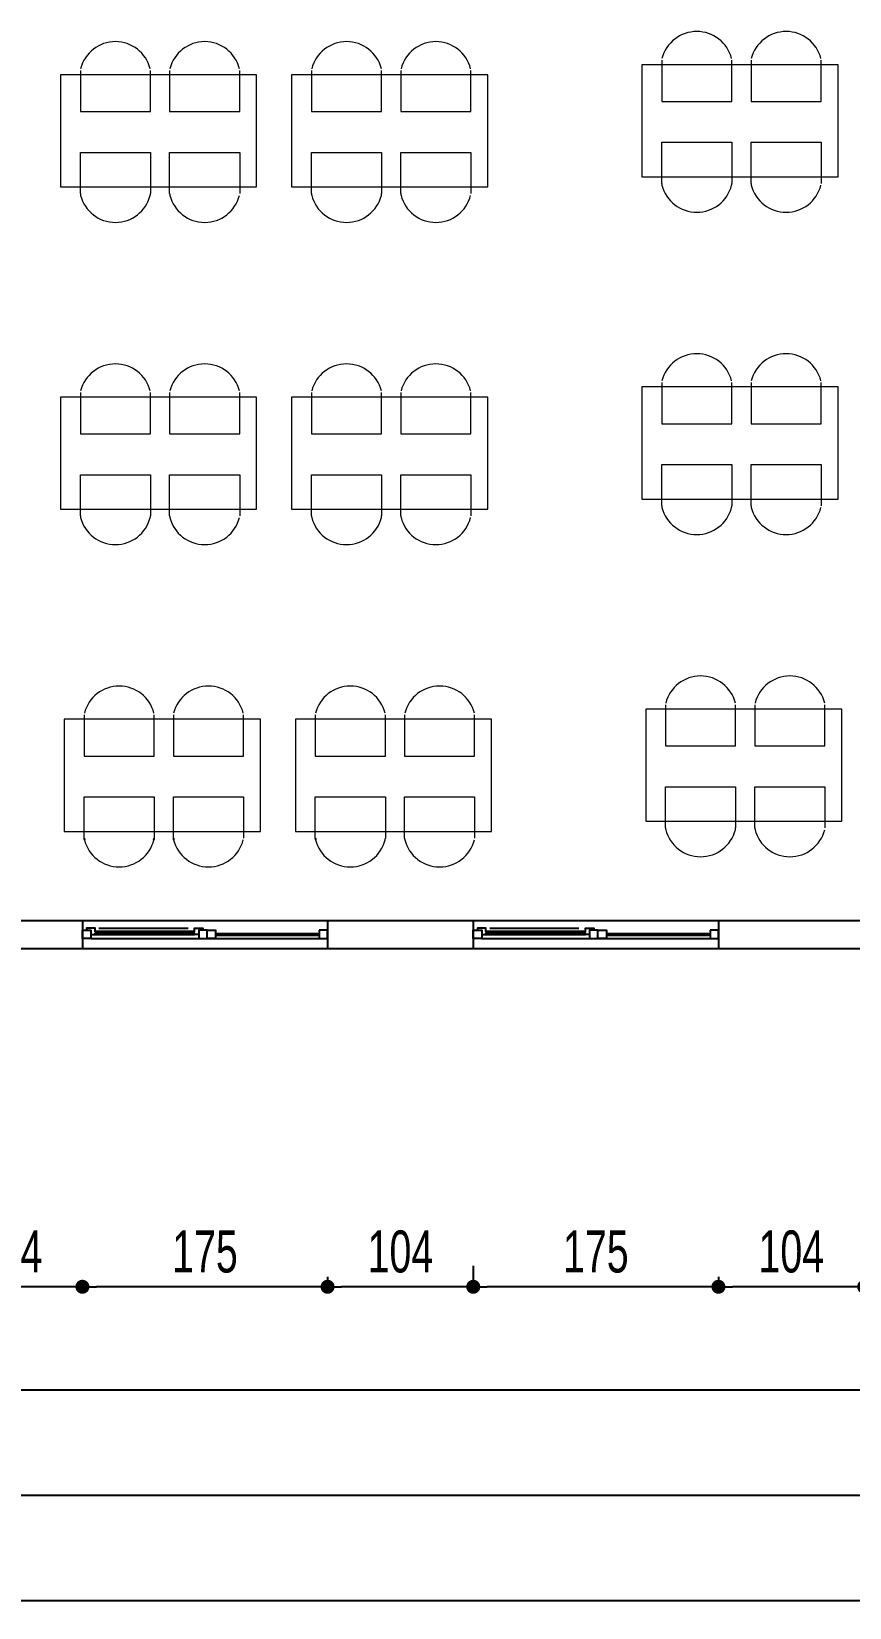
# Model space of a CAD drawing. Header units: millimetres. Extents: x 322668 to 332469, y 13187 to 20117.
# Drawn here: x 324888 to 325472, y 14423 to 15547 of the extents above; entities that cross this region are included whole.
import ezdxf

# ---------------------------------------------------------------- set-up
doc = ezdxf.new("R2010")
doc.units = ezdxf.units.MM
doc.header["$LTSCALE"] = 50
doc.header["$MEASUREMENT"] = 0
doc.header["$PDMODE"] = 3
doc.header["$PDSIZE"] = -0.5
doc.layers.get('0').update_dxf_attribs({"linetype": 'CONTINUOUS'})
doc.layers.get('DEFPOINTS').update_dxf_attribs({"linetype": 'CONTINUOUS'})
for name, color, linetype in [('alüminyum', 30, 'CONTINUOUS'), ('CAM-PL', 142, 'CONTINUOUS'), ('MIM_DUVAR', 4, 'CONTINUOUS'), ('MIM_GOR', 254, 'CONTINUOUS'), ('MIM_OLCU-DIS', 1, 'CONTINUOUS')]:
    doc.layers.add(name, color=color, linetype=linetype)
doc.layers.add('MIM_TEFRIS', color=31, linetype='CONTINUOUS', lineweight=5)
doc.styles.add('OLCU', font='TSIMPLEX.SHX', dxfattribs={"width": 0.7})
doc.dimstyles.new('200-OLCU-DIŞ', dxfattribs={"dimtxt": 30, "dimasz": 10, "dimexe": 0, "dimexo": 0, "dimgap": 10, "dimtad": 1, "dimdec": 1, "dimdsep": 46, "dimtxsty": 'OLCU', "dimblk1": 'DOT', "dimblk2": 'DOT', "dimsah": 1, "dimcen": 0, "dimclrd": 7, "dimclre": 7, "dimclrt": 4, "dimadec": 0, "dimazin": 0, "dimtfac": 1, "dimtdec": 1, "dimtix": 1, "dimtmove": 2, "dimatfit": 3, "dimldrblk": 'DOT', "dimfxl": 0, "dimtolj": 1, "dimarcsym": 0})

# ---------------------------------------------------------------- blocks, each defined once
blk = doc.blocks.new('_DOT')
at = {"color": 0, "linetype": 'ByBlock'}
blk.add_line((-0.5, 0), (-1, 0), dxfattribs=at)
at = {"color": 0, "linetype": 'ByBlock', "const_width": 0.5}
blk.add_lwpolyline([(-0.25, 0, 1), (0.25, 0, 1)], format="xyb", close=True, dxfattribs=at)
blk = doc.blocks.new('*D183')
at = {"layer": 'DEFPOINTS', "color": 0}
for p in [(325378.6, 14893, -1359.9), (325482.6, 14893, -601.2), (325378.6, 14651.5)]:
    blk.add_point(p, dxfattribs=at)
at = {"layer": 'MIM_OLCU-DIS', "color": 7, "lineweight": -2}
for p, q in [((325378.6, 14658.5), (325378.6, 14651.5)), ((325482.6, 14666.4), (325482.6, 14651.5)), ((325472.6, 14651.5), (325388.6, 14651.5))]:
    blk.add_line(p, q, dxfattribs=at)
at = {"layer": 'MIM_OLCU-DIS', "color": 7, "lineweight": -2, "xscale": 10, "yscale": 10, "zscale": 10, "rotation": 180}
blk.add_blockref('_DOT', (325378.6, 14651.5), dxfattribs=at)
at = {"layer": 'MIM_OLCU-DIS', "color": 7, "lineweight": -2, "xscale": 10, "yscale": 10, "zscale": 10}
blk.add_blockref('_DOT', (325482.6, 14651.5), dxfattribs=at)
at = {"layer": 'MIM_OLCU-DIS', "color": 4, "insert": (325430.6, 14676.5), "char_height": 30, "attachment_point": 5, "style": 'OLCU'}
blk.add_mtext('\\A1;104', dxfattribs=at)
blk = doc.blocks.new('*D184')
at = {"layer": 'DEFPOINTS', "color": 0}
for p in [(325203.6, 14893, -601.2), (325378.6, 14893, -1359.9), (325203.6, 14651.5)]:
    blk.add_point(p, dxfattribs=at)
at = {"layer": 'MIM_OLCU-DIS', "color": 7, "lineweight": -2}
for p, q in [((325203.6, 14666.4), (325203.6, 14651.5)), ((325378.6, 14658.5), (325378.6, 14651.5)), ((325368.6, 14651.5), (325213.6, 14651.5))]:
    blk.add_line(p, q, dxfattribs=at)
at = {"layer": 'MIM_OLCU-DIS', "color": 7, "lineweight": -2, "xscale": 10, "yscale": 10, "zscale": 10, "rotation": 180}
blk.add_blockref('_DOT', (325203.6, 14651.5), dxfattribs=at)
at = {"layer": 'MIM_OLCU-DIS', "color": 7, "lineweight": -2, "xscale": 10, "yscale": 10, "zscale": 10}
blk.add_blockref('_DOT', (325378.6, 14651.5), dxfattribs=at)
at = {"layer": 'MIM_OLCU-DIS', "color": 4, "insert": (325291.1, 14676.5), "char_height": 30, "attachment_point": 5, "style": 'OLCU'}
blk.add_mtext('\\A1;175', dxfattribs=at)
blk = doc.blocks.new('*D185')
at = {"layer": 'DEFPOINTS', "color": 0}
for p in [(325099.6, 14893, -1359.9), (325203.6, 14893, -601.2), (325099.6, 14651.5)]:
    blk.add_point(p, dxfattribs=at)
at = {"layer": 'MIM_OLCU-DIS', "color": 7, "lineweight": -2}
for p, q in [((325099.6, 14658.5), (325099.6, 14651.5)), ((325203.6, 14666.4), (325203.6, 14651.5)), ((325193.6, 14651.5), (325109.6, 14651.5))]:
    blk.add_line(p, q, dxfattribs=at)
at = {"layer": 'MIM_OLCU-DIS', "color": 7, "lineweight": -2, "xscale": 10, "yscale": 10, "zscale": 10, "rotation": 180}
blk.add_blockref('_DOT', (325099.6, 14651.5), dxfattribs=at)
at = {"layer": 'MIM_OLCU-DIS', "color": 7, "lineweight": -2, "xscale": 10, "yscale": 10, "zscale": 10}
blk.add_blockref('_DOT', (325203.6, 14651.5), dxfattribs=at)
at = {"layer": 'MIM_OLCU-DIS', "color": 4, "insert": (325151.6, 14676.5), "char_height": 30, "attachment_point": 5, "style": 'OLCU'}
blk.add_mtext('\\A1;104', dxfattribs=at)
blk = doc.blocks.new('*D186')
at = {"layer": 'DEFPOINTS', "color": 0}
for p in [(324924.6, 14893, -2118.7), (325099.6, 14893, -1359.9), (324924.6, 14651.5)]:
    blk.add_point(p, dxfattribs=at)
at = {"layer": 'MIM_OLCU-DIS', "color": 7, "lineweight": -2}
for p, q in [((325099.6, 14658.5), (325099.6, 14651.5)), ((324924.6, 14656), (324924.6, 14651.5)), ((325089.6, 14651.5), (324934.6, 14651.5))]:
    blk.add_line(p, q, dxfattribs=at)
at = {"layer": 'MIM_OLCU-DIS', "color": 7, "lineweight": -2, "xscale": 10, "yscale": 10, "zscale": 10, "rotation": 180}
blk.add_blockref('_DOT', (324924.6, 14651.5), dxfattribs=at)
at = {"layer": 'MIM_OLCU-DIS', "color": 7, "lineweight": -2, "xscale": 10, "yscale": 10, "zscale": 10}
blk.add_blockref('_DOT', (325099.6, 14651.5), dxfattribs=at)
at = {"layer": 'MIM_OLCU-DIS', "color": 4, "insert": (325012.1, 14676.5), "char_height": 30, "attachment_point": 5, "style": 'OLCU'}
blk.add_mtext('\\A1;175', dxfattribs=at)
blk = doc.blocks.new('*D187')
at = {"layer": 'DEFPOINTS', "color": 0}
for p in [(324820.6, 14893, -2118.7), (324924.6, 14893, -2118.7), (324820.6, 14651.5)]:
    blk.add_point(p, dxfattribs=at)
at = {"layer": 'MIM_OLCU-DIS', "color": 7, "lineweight": -2}
for p, q in [((324820.6, 14656), (324820.6, 14651.5)), ((324914.6, 14651.5), (324830.6, 14651.5)), ((324924.6, 14656), (324924.6, 14651.5))]:
    blk.add_line(p, q, dxfattribs=at)
at = {"layer": 'MIM_OLCU-DIS', "color": 7, "lineweight": -2, "xscale": 10, "yscale": 10, "zscale": 10, "rotation": 180}
blk.add_blockref('_DOT', (324820.6, 14651.5), dxfattribs=at)
at = {"layer": 'MIM_OLCU-DIS', "color": 7, "lineweight": -2, "xscale": 10, "yscale": 10, "zscale": 10}
blk.add_blockref('_DOT', (324924.6, 14651.5), dxfattribs=at)
at = {"layer": 'MIM_OLCU-DIS', "color": 4, "insert": (324872.6, 14676.5), "char_height": 30, "attachment_point": 5, "style": 'OLCU'}
blk.add_mtext('\\A1;104', dxfattribs=at)
blk = doc.blocks.new('*D195')
at = {"layer": 'DEFPOINTS', "color": 0}
for p in [(324189.6, 14893), (324189.6, 14577.6), (327588.5, 14577.6, -702)]:
    blk.add_point(p, dxfattribs=at)
at = {"layer": 'MIM_OLCU-DIS', "color": 7, "lineweight": -2}
for p, q in [((324189.6, 14617.6), (324189.6, 14577.6)), ((327578.5, 14577.6), (324199.6, 14577.6))]:
    blk.add_line(p, q, dxfattribs=at)
at = {"layer": 'MIM_OLCU-DIS', "color": 7, "lineweight": -2, "xscale": 10, "yscale": 10, "zscale": 10, "rotation": 180}
blk.add_blockref('_DOT', (324189.6, 14577.6), dxfattribs=at)
at = {"layer": 'MIM_OLCU-DIS', "color": 7, "lineweight": -2, "xscale": 10, "yscale": 10, "zscale": 10}
blk.add_blockref('_DOT', (327588.5, 14577.6), dxfattribs=at)
at = {"layer": 'MIM_OLCU-DIS', "color": 4, "insert": (325889.1, 14602.6), "char_height": 30, "attachment_point": 5, "style": 'OLCU'}
blk.add_mtext('\\A1;3398.9', dxfattribs=at)
blk = doc.blocks.new('*D201')
at = {"layer": 'DEFPOINTS', "color": 0}
for p in [(324734.6, 14616.1, -96.8), (327038.6, 14615.8, -97.5), (324734.6, 14502.6)]:
    blk.add_point(p, dxfattribs=at)
at = {"layer": 'MIM_OLCU-DIS', "color": 7, "lineweight": -2}
for p, q in [((324734.6, 14533), (324734.6, 14502.6)), ((327038.6, 14532.9), (327038.6, 14502.6)), ((327028.6, 14502.6), (324744.6, 14502.6))]:
    blk.add_line(p, q, dxfattribs=at)
at = {"layer": 'MIM_OLCU-DIS', "color": 7, "lineweight": -2, "xscale": 10, "yscale": 10, "zscale": 10, "rotation": 180}
blk.add_blockref('_DOT', (324734.6, 14502.6), dxfattribs=at)
at = {"layer": 'MIM_OLCU-DIS', "color": 7, "lineweight": -2, "xscale": 10, "yscale": 10, "zscale": 10}
blk.add_blockref('_DOT', (327038.6, 14502.6), dxfattribs=at)
at = {"layer": 'MIM_OLCU-DIS', "color": 4, "insert": (325886.6, 14527.6), "char_height": 30, "attachment_point": 5, "style": 'OLCU'}
blk.add_mtext('\\A1;2304', dxfattribs=at)
blk = doc.blocks.new('*D203')
at = {"layer": 'DEFPOINTS', "color": 0}
for p in [(329627.6, 15078, -67.5), (324189.6, 14893), (329627.6, 14427.6)]:
    blk.add_point(p, dxfattribs=at)
at = {"layer": 'MIM_OLCU-DIS', "color": 7, "lineweight": -2}
for p, q in [((324189.6, 14467.6), (324189.6, 14427.6)), ((329627.6, 14467.4), (329627.6, 14427.6)), ((324199.6, 14427.6), (329617.6, 14427.6))]:
    blk.add_line(p, q, dxfattribs=at)
at = {"layer": 'MIM_OLCU-DIS', "color": 7, "lineweight": -2, "xscale": 10, "yscale": 10, "zscale": 10, "rotation": 180}
blk.add_blockref('_DOT', (324189.6, 14427.6), dxfattribs=at)
at = {"layer": 'MIM_OLCU-DIS', "color": 7, "lineweight": -2, "xscale": 10, "yscale": 10, "zscale": 10}
blk.add_blockref('_DOT', (329627.6, 14427.6), dxfattribs=at)
at = {"layer": 'MIM_OLCU-DIS', "color": 4, "insert": (326908.6, 14452.6), "char_height": 30, "attachment_point": 5, "style": 'OLCU'}
blk.add_mtext('\\A1;5438', dxfattribs=at)

msp = doc.modelspace()

# ---------------------------------------------------------------- linework, layer by layer
at = {"color": 6}
for centre, start, end in [((324930.85, 14971.76), 180, 194.30577), ((324970.85, 14971.76), 345.69423, 0), ((324994.59, 14971.76), 180, 194.30577), ((325095.85, 14971.76), 180, 194.30577)]:
    msp.add_arc(centre, 5, start, end, dxfattribs=at)
at = {"layer": 'alüminyum'}
for p, q in [((324936.32, 14907.5, -601.15), (325000.03, 14907.5, -601.15)), ((325099.61, 14906, -601.15), (325093.61, 14906, -601.15)), ((325093.61, 14906, -601.15), (325093.61, 14900, -601.15)), ((325099.61, 14906, -601.15), (325093.61, 14906, -601.15)), ((325093.61, 14906, -601.15), (325093.61, 14900, -601.15)), ((325099.61, 14900, -601.15), (325099.61, 14906, -601.15)), ((325099.61, 14900, -601.15), (325099.61, 14906, -601.15)), ((325215.32, 14907.5, -601.15), (325279.03, 14907.5, -601.15)), ((325378.61, 14906, -601.15), (325372.61, 14906, -601.15)), ((325372.61, 14906, -601.15), (325372.61, 14900, -601.15)), ((325378.61, 14906, -601.15), (325372.61, 14906, -601.15)), ((325372.61, 14906, -601.15), (325372.61, 14900, -601.15)), ((325378.61, 14900, -601.15), (325378.61, 14906, -601.15)), ((325378.61, 14900, -601.15), (325378.61, 14906, -601.15)), ((324930.61, 14900, -601.15), (325093.61, 14900, -601.15)), ((324933.61, 14903, -601.15), (325004.61, 14903, -601.15)), ((325092.61, 14902.5, -601.15), (325092.61, 14903.5, -601.15)), ((325092.61, 14903.5, -601.15), (325093.61, 14903.5, -601.15)), ((325092.61, 14902.5, -601.15), (325092.61, 14903.5, -601.15)), ((325092.61, 14903.5, -601.15), (325093.61, 14903.5, -601.15)), ((325093.61, 14902.5, -601.15), (325092.61, 14902.5, -601.15)), ((325093.61, 14902.5, -601.15), (325092.61, 14902.5, -601.15)), ((325093.61, 14903.5, -601.15), (325093.61, 14902.5, -601.15)), ((325093.61, 14903.5, -601.15), (325093.61, 14902.5, -601.15)), ((325093.61, 14900, -601.15), (325099.61, 14900, -601.15)), ((325093.61, 14900, -601.15), (325099.61, 14900, -601.15)), ((325209.61, 14900, -601.15), (325372.61, 14900, -601.15)), ((325212.61, 14903, -601.15), (325283.61, 14903, -601.15)), ((325371.61, 14902.5, -601.15), (325371.61, 14903.5, -601.15)), ((325371.61, 14903.5, -601.15), (325372.61, 14903.5, -601.15)), ((325371.61, 14902.5, -601.15), (325371.61, 14903.5, -601.15)), ((325371.61, 14903.5, -601.15), (325372.61, 14903.5, -601.15)), ((325372.61, 14902.5, -601.15), (325371.61, 14902.5, -601.15)), ((325372.61, 14902.5, -601.15), (325371.61, 14902.5, -601.15)), ((325372.61, 14903.5, -601.15), (325372.61, 14902.5, -601.15)), ((325372.61, 14903.5, -601.15), (325372.61, 14902.5, -601.15)), ((325372.61, 14900, -601.15), (325378.61, 14900, -601.15)), ((325372.61, 14900, -601.15), (325378.61, 14900, -601.15))]:
    msp.add_line(p, q, dxfattribs=at)
at = {"layer": 'alüminyum', "elevation": -1682.5}
for points in [[(324924.61, 14906), (324930.61, 14906), (324930.61, 14900), (324924.61, 14900)], [(324924.61, 14906), (324930.61, 14906), (324930.61, 14900), (324924.61, 14900)], [(325013.61, 14906), (325007.61, 14906), (325007.61, 14900), (325013.61, 14900)], [(325013.61, 14906), (325007.61, 14906), (325007.61, 14900), (325013.61, 14900)], [(325013.61, 14906), (325019.61, 14906), (325019.61, 14900), (325013.61, 14900)], [(325013.61, 14906), (325019.61, 14906), (325019.61, 14900), (325013.61, 14900)], [(325203.61, 14906), (325209.61, 14906), (325209.61, 14900), (325203.61, 14900)], [(325203.61, 14906), (325209.61, 14906), (325209.61, 14900), (325203.61, 14900)], [(325292.61, 14906), (325286.61, 14906), (325286.61, 14900), (325292.61, 14900)], [(325292.61, 14906), (325286.61, 14906), (325286.61, 14900), (325292.61, 14900)], [(325292.61, 14906), (325298.61, 14906), (325298.61, 14900), (325292.61, 14900)], [(325292.61, 14906), (325298.61, 14906), (325298.61, 14900), (325292.61, 14900)], [(325019.61, 14903.5), (325019.61, 14902.5), (325020.61, 14902.5), (325020.61, 14903.5)], [(325298.61, 14903.5), (325298.61, 14902.5), (325299.61, 14902.5), (325299.61, 14903.5)]]:
    msp.add_lwpolyline(points, close=True, dxfattribs=at)
at = {"layer": 'alüminyum', "elevation": -601.15}
for points in [[(324930.61, 14906), (324930.61, 14903), (324933.61, 14903), (324933.61, 14904), (324934.61, 14904), (324934.61, 14905), (324933.61, 14905), (324933.61, 14907.5), (324927.61, 14907.5), (324927.61, 14906), (324930.61, 14906)], [(325007.61, 14906), (325007.61, 14903), (325004.61, 14903), (325004.61, 14904), (325003.61, 14904), (325003.61, 14905), (325004.61, 14905), (325004.61, 14907.5), (325010.61, 14907.5), (325010.61, 14906), (325007.61, 14906)], [(325209.61, 14906), (325209.61, 14903), (325212.61, 14903), (325212.61, 14904), (325213.61, 14904), (325213.61, 14905), (325212.61, 14905), (325212.61, 14907.5), (325206.61, 14907.5), (325206.61, 14906), (325209.61, 14906)], [(325286.61, 14906), (325286.61, 14903), (325283.61, 14903), (325283.61, 14904), (325282.61, 14904), (325282.61, 14905), (325283.61, 14905), (325283.61, 14907.5), (325289.61, 14907.5), (325289.61, 14906), (325286.61, 14906)]]:
    msp.add_lwpolyline(points, dxfattribs=at)
at = {"layer": 'CAM-PL'}
for p, q in [((325092.61, 14903.5, -601.15), (325020.61, 14903.5, -601.15)), ((325020.61, 14903.5, -601.15), (325020.61, 14902.5, -601.15)), ((325020.61, 14902.5, -601.15), (325092.61, 14902.5, -601.15)), ((325092.61, 14902.5, -601.15), (325092.61, 14903.5, -601.15)), ((325371.61, 14903.5, -601.15), (325299.61, 14903.5, -601.15)), ((325299.61, 14903.5, -601.15), (325299.61, 14902.5, -601.15)), ((325299.61, 14902.5, -601.15), (325371.61, 14902.5, -601.15)), ((325371.61, 14902.5, -601.15), (325371.61, 14903.5, -601.15))]:
    msp.add_line(p, q, dxfattribs=at)
at = {"layer": 'CAM-PL', "elevation": -1682.5}
for points in [[(325003.61, 14904), (325003.61, 14905), (324934.61, 14905), (324934.61, 14904)], [(325282.61, 14904), (325282.61, 14905), (325213.61, 14905), (325213.61, 14904)]]:
    msp.add_lwpolyline(points, close=True, dxfattribs=at)
at = {"layer": 'MIM_DUVAR', "color": 22}
for p, q in [((324820.61, 14913, -291.34), (324924.61, 14913, -340.93)), ((325099.61, 14913, -424.38), (325203.61, 14913, -473.97)), ((325378.61, 14913, -557.42), (325482.61, 14913, -607.01)), ((324820.61, 14893, -297.09), (324924.61, 14893, -346.06)), ((325099.61, 14893, -428.45), (325203.61, 14893, -477.42)), ((325378.61, 14893, -559.81), (325482.61, 14893, -608.78))]:
    msp.add_line(p, q, dxfattribs=at)
at = {"layer": 'MIM_DUVAR'}
for p, q in [((324924.61, 14913, -601.15), (324924.61, 14893, -601.15)), ((324924.61, 14913, -1359.93), (324924.61, 14893, -2118.71)), ((324924.61, 14913, -601.15), (324924.61, 14893, -601.15)), ((325099.61, 14913, -601.15), (325099.61, 14893, -1359.93)), ((325099.61, 14913, -601.15), (325099.61, 14893, -1359.93)), ((325203.61, 14913, -601.15), (325203.61, 14893, -601.15)), ((325203.61, 14913, -601.15), (325203.61, 14893, -1359.93)), ((325203.61, 14913, -601.15), (325203.61, 14893, -601.15)), ((325378.61, 14913, -601.15), (325378.61, 14893, -1359.93)), ((325378.61, 14913, -601.15), (325378.61, 14893, -1359.93))]:
    msp.add_line(p, q, dxfattribs=at)
at = {"layer": 'MIM_GOR'}
for p, q in [((324924.61, 14913, -612.19), (325099.61, 14913, -612.19)), ((325203.61, 14913, -612.19), (325378.61, 14913, -612.19)), ((324924.61, 14893, -612.19), (325099.61, 14893, -612.19)), ((325203.61, 14893, -612.19), (325378.61, 14893, -612.19))]:
    msp.add_line(p, q, dxfattribs=at)
at = {"layer": 'MIM_TEFRIS'}
for points in [[(325463.95, 15443.79), (325463.95, 15523.79), (325323.95, 15523.79), (325323.95, 15443.79)], [(325048.95, 15436.56), (325048.95, 15516.56), (324908.95, 15516.56), (324908.95, 15436.56)], [(325213.95, 15436.56), (325213.95, 15516.56), (325073.95, 15516.56), (325073.95, 15436.56)], [(325463.95, 15213.79), (325463.95, 15293.79), (325323.95, 15293.79), (325323.95, 15213.79)], [(325048.95, 15206.56), (325048.95, 15286.56), (324908.95, 15286.56), (324908.95, 15206.56)], [(325213.95, 15206.56), (325213.95, 15286.56), (325073.95, 15286.56), (325073.95, 15206.56)], [(325466.66, 14983.79), (325466.66, 15063.79), (325326.66, 15063.79), (325326.66, 14983.79)], [(325051.66, 14976.56), (325051.66, 15056.56), (324911.66, 15056.56), (324911.66, 14976.56)], [(325216.66, 14976.56), (325216.66, 15056.56), (325076.66, 15056.56), (325076.66, 14976.56)]]:
    msp.add_lwpolyline(points, close=True, dxfattribs=at)
for points in [[(325338.15, 15526.94), (325338.15, 15497.53), (325388.15, 15497.53), (325388.15, 15526.94)], [(325401.88, 15526.94), (325401.88, 15497.53), (325451.88, 15497.53), (325451.88, 15526.94)], [(324923.15, 15519.71), (324923.15, 15490.3), (324973.15, 15490.3), (324973.15, 15519.71)], [(324986.88, 15519.71), (324986.88, 15490.3), (325036.88, 15490.3), (325036.88, 15519.71)], [(325088.15, 15519.71), (325088.15, 15490.3), (325138.15, 15490.3), (325138.15, 15519.71)], [(325151.88, 15519.71), (325151.88, 15490.3), (325201.88, 15490.3), (325201.88, 15519.71)], [(325338.15, 15438.99), (325338.15, 15468.39), (325388.15, 15468.39), (325388.15, 15438.99)], [(325401.88, 15438.99), (325401.88, 15468.39), (325451.88, 15468.39), (325451.88, 15438.99)], [(324923.15, 15431.76), (324923.15, 15461.16), (324973.15, 15461.16), (324973.15, 15431.76)], [(324986.88, 15431.76), (324986.88, 15461.16), (325036.88, 15461.16), (325036.88, 15431.76)], [(325088.15, 15431.76), (325088.15, 15461.16), (325138.15, 15461.16), (325138.15, 15431.76)], [(325151.88, 15431.76), (325151.88, 15461.16), (325201.88, 15461.16), (325201.88, 15431.76)], [(324923.15, 15289.71), (324923.15, 15260.3), (324973.15, 15260.3), (324973.15, 15289.71)], [(324986.88, 15289.71), (324986.88, 15260.3), (325036.88, 15260.3), (325036.88, 15289.71)], [(325088.15, 15289.71), (325088.15, 15260.3), (325138.15, 15260.3), (325138.15, 15289.71)], [(325151.88, 15289.71), (325151.88, 15260.3), (325201.88, 15260.3), (325201.88, 15289.71)], [(325338.15, 15296.94), (325338.15, 15267.53), (325388.15, 15267.53), (325388.15, 15296.94)], [(325401.88, 15296.94), (325401.88, 15267.53), (325451.88, 15267.53), (325451.88, 15296.94)], [(324923.15, 15201.76), (324923.15, 15231.16), (324973.15, 15231.16), (324973.15, 15201.76)], [(324986.88, 15201.76), (324986.88, 15231.16), (325036.88, 15231.16), (325036.88, 15201.76)], [(325088.15, 15201.76), (325088.15, 15231.16), (325138.15, 15231.16), (325138.15, 15201.76)], [(325151.88, 15201.76), (325151.88, 15231.16), (325201.88, 15231.16), (325201.88, 15201.76)], [(325338.15, 15208.99), (325338.15, 15238.39), (325388.15, 15238.39), (325388.15, 15208.99)], [(325401.88, 15208.99), (325401.88, 15238.39), (325451.88, 15238.39), (325451.88, 15208.99)], [(325340.85, 15066.94), (325340.85, 15037.53), (325390.85, 15037.53), (325390.85, 15066.94)], [(325404.59, 15066.94), (325404.59, 15037.53), (325454.59, 15037.53), (325454.59, 15066.94)], [(324925.85, 15059.71), (324925.85, 15030.3), (324975.85, 15030.3), (324975.85, 15059.71)], [(324989.59, 15059.71), (324989.59, 15030.3), (325039.59, 15030.3), (325039.59, 15059.71)], [(325090.85, 15059.71), (325090.85, 15030.3), (325140.85, 15030.3), (325140.85, 15059.71)], [(325154.59, 15059.71), (325154.59, 15030.3), (325204.59, 15030.3), (325204.59, 15059.71)], [(325340.85, 14978.99), (325340.85, 15008.39), (325390.85, 15008.39), (325390.85, 14978.99)], [(325404.59, 14978.99), (325404.59, 15008.39), (325454.59, 15008.39), (325454.59, 14978.99)], [(324925.85, 14971.76), (324925.85, 15001.16), (324975.85, 15001.16), (324975.85, 14971.76)], [(324989.59, 14971.76), (324989.59, 15001.16), (325039.59, 15001.16), (325039.59, 14971.76)], [(325090.85, 14971.76), (325090.85, 15001.16), (325140.85, 15001.16), (325140.85, 14971.76)], [(325154.59, 14971.76), (325154.59, 15001.16), (325204.59, 15001.16), (325204.59, 14971.76)]]:
    msp.add_lwpolyline(points, dxfattribs=at)
for centre, radius, start, end in [((325363.15, 15521.84), 25.64, 14.30577, 165.69423), ((325426.88, 15521.84), 25.64, 14.30577, 165.69423), ((324948.15, 15514.61), 25.64, 14.30577, 165.69423), ((325011.88, 15514.61), 25.64, 14.30577, 165.69423), ((325113.15, 15514.61), 25.64, 14.30577, 165.69423), ((325176.88, 15514.61), 25.64, 14.30577, 165.69423), ((325343.15, 15438.99), 5, 180, 194.30577), ((325363.15, 15444.09), 25.64, 194.30577, 345.69423), ((325383.15, 15438.99), 5, 345.69423, 0), ((325406.88, 15438.99), 5, 180, 194.30577), ((325426.88, 15444.09), 25.64, 194.30577, 345.69423), ((324928.15, 15431.76), 5, 180, 194.30577), ((324948.15, 15436.86), 25.64, 194.30577, 345.69423), ((324968.15, 15431.76), 5, 345.69423, 0), ((324991.88, 15431.76), 5, 180, 194.30577), ((325011.88, 15436.86), 25.64, 194.30577, 345.69423), ((325093.15, 15431.76), 5, 180, 194.30577), ((325113.15, 15436.86), 25.64, 194.30577, 345.69423), ((325133.15, 15431.76), 5, 345.69423, 0), ((325156.88, 15431.76), 5, 180, 194.30577), ((325176.88, 15436.86), 25.64, 194.30577, 345.69423), ((324948.15, 15284.61), 25.64, 14.30577, 165.69423), ((325011.88, 15284.61), 25.64, 14.30577, 165.69423), ((325113.15, 15284.61), 25.64, 14.30577, 165.69423), ((325176.88, 15284.61), 25.64, 14.30577, 165.69423), ((325363.15, 15291.84), 25.64, 14.30577, 165.69423), ((325426.88, 15291.84), 25.64, 14.30577, 165.69423), ((325343.15, 15208.99), 5, 180, 194.30577), ((325383.15, 15208.99), 5, 345.69423, 0), ((325406.88, 15208.99), 5, 180, 194.30577), ((324928.15, 15201.76), 5, 180, 194.30577), ((324948.15, 15206.86), 25.64, 194.30577, 345.69423), ((324968.15, 15201.76), 5, 345.69423, 0), ((324991.88, 15201.76), 5, 180, 194.30577), ((325011.88, 15206.86), 25.64, 194.30577, 345.69423), ((325093.15, 15201.76), 5, 180, 194.30577), ((325113.15, 15206.86), 25.64, 194.30577, 345.69423), ((325133.15, 15201.76), 5, 345.69423, 0), ((325156.88, 15201.76), 5, 180, 194.30577), ((325176.88, 15206.86), 25.64, 194.30577, 345.69423), ((325363.15, 15214.09), 25.64, 194.30577, 345.69423), ((325426.88, 15214.09), 25.64, 194.30577, 345.69423), ((325365.85, 15061.84), 25.64, 14.30577, 165.69423), ((325429.59, 15061.84), 25.64, 14.30577, 165.69423), ((324950.85, 15054.61), 25.64, 14.30577, 165.69423), ((325014.59, 15054.61), 25.64, 14.30577, 165.69423), ((325115.85, 15054.61), 25.64, 14.30577, 165.69423), ((325179.59, 15054.61), 25.64, 14.30577, 165.69423), ((325345.85, 14978.99), 5, 180, 194.30577), ((325365.85, 14984.09), 25.64, 194.30577, 345.69423), ((325385.85, 14978.99), 5, 345.69423, 0), ((325409.59, 14978.99), 5, 180, 194.30577), ((325429.59, 14984.09), 25.64, 194.30577, 345.69423), ((324950.85, 14976.86), 25.64, 194.30577, 345.69423), ((325014.59, 14976.86), 25.64, 194.30577, 345.69423), ((325115.85, 14976.86), 25.64, 194.30577, 345.69423), ((325135.85, 14971.76), 5, 345.69423, 0), ((325159.59, 14971.76), 5, 180, 194.30577), ((325179.59, 14976.86), 25.64, 194.30577, 345.69423)]:
    msp.add_arc(centre, radius, start, end, dxfattribs=at)

# ---------------------------------------------------------------- dimensions: what is measured, and where the dimension line sits
at = {"layer": 'MIM_OLCU-DIS'}
for base, p1, p2, picture, middle in [((329627.59, 14427.6), (324189.62, 14893), (329627.59, 15077.96, -67.5), '*D203', (326908.6, 14452.6)), ((324189.62, 14577.6), (327588.54, 14577.6, -702.01), (324189.62, 14893), '*D195', (325889.08, 14602.6)), ((324820.61, 14651.51), (324924.61, 14893, -2118.71), (324820.61, 14893, -2118.71), '*D187', (324872.61, 14676.51)), ((324924.61, 14651.51), (325099.61, 14893, -1359.93), (324924.61, 14893, -2118.71), '*D186', (325012.11, 14676.51)), ((325099.61, 14651.51), (325203.61, 14893, -601.15), (325099.61, 14893, -1359.93), '*D185', (325151.61, 14676.51)), ((325203.61, 14651.51), (325378.61, 14893, -1359.93), (325203.61, 14893, -601.15), '*D184', (325291.11, 14676.51)), ((325378.61, 14651.51), (325482.61, 14893, -601.15), (325378.61, 14893, -1359.93), '*D183', (325430.61, 14676.51)), ((324734.62, 14502.6), (327038.62, 14615.82, -97.52), (324734.62, 14616.1, -96.76), '*D201', (325886.62, 14527.6))]:
    dim = msp.add_linear_dim(base=base, p1=p1, p2=p2, dimstyle='200-OLCU-DIŞ', dxfattribs=at)
    dim.commit()
    dim.dimension.update_dxf_attribs({"geometry": picture, "text_midpoint": middle})

doc.saveas('drawing.dxf')
